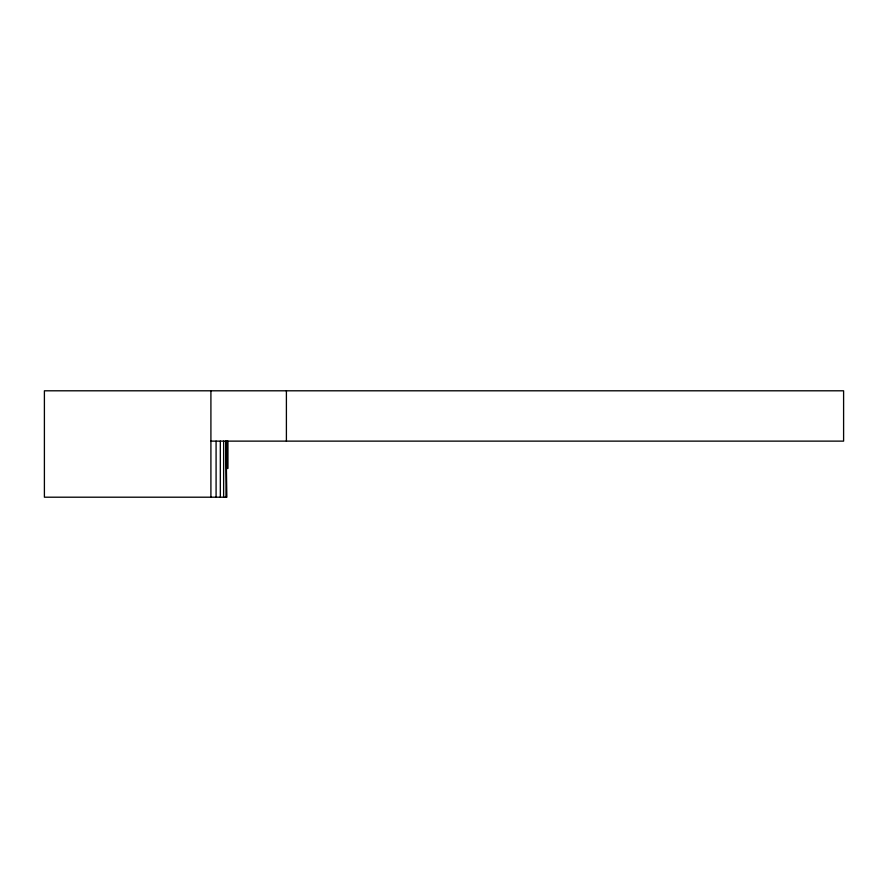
<?xml version="1.0" encoding="UTF-8"?>
<svg xmlns="http://www.w3.org/2000/svg" width="888" height="888" viewBox="0 0 888 888"><rect width="100%" height="100%" fill="white"/><g stroke="black" fill="none" stroke-linecap="round" stroke-linejoin="round"><path stroke-width="1.33" d="M210.911 441.125L843.6 441.125L843.6 390.798L44.4 390.798L44.4 497.202L226.851 497.202L225.985 441.125L225.985 497.202M226.851 468.442L227.883 468.442L227.883 441.125M225.985 441.125L227.406 468.442L227.406 441.125M286.402 390.798L286.402 441.125M223.632 441.125L223.632 497.202M220.324 441.125L220.324 497.202M216.084 441.125L216.084 497.202M210.911 390.798L210.911 497.202"/></g></svg>
